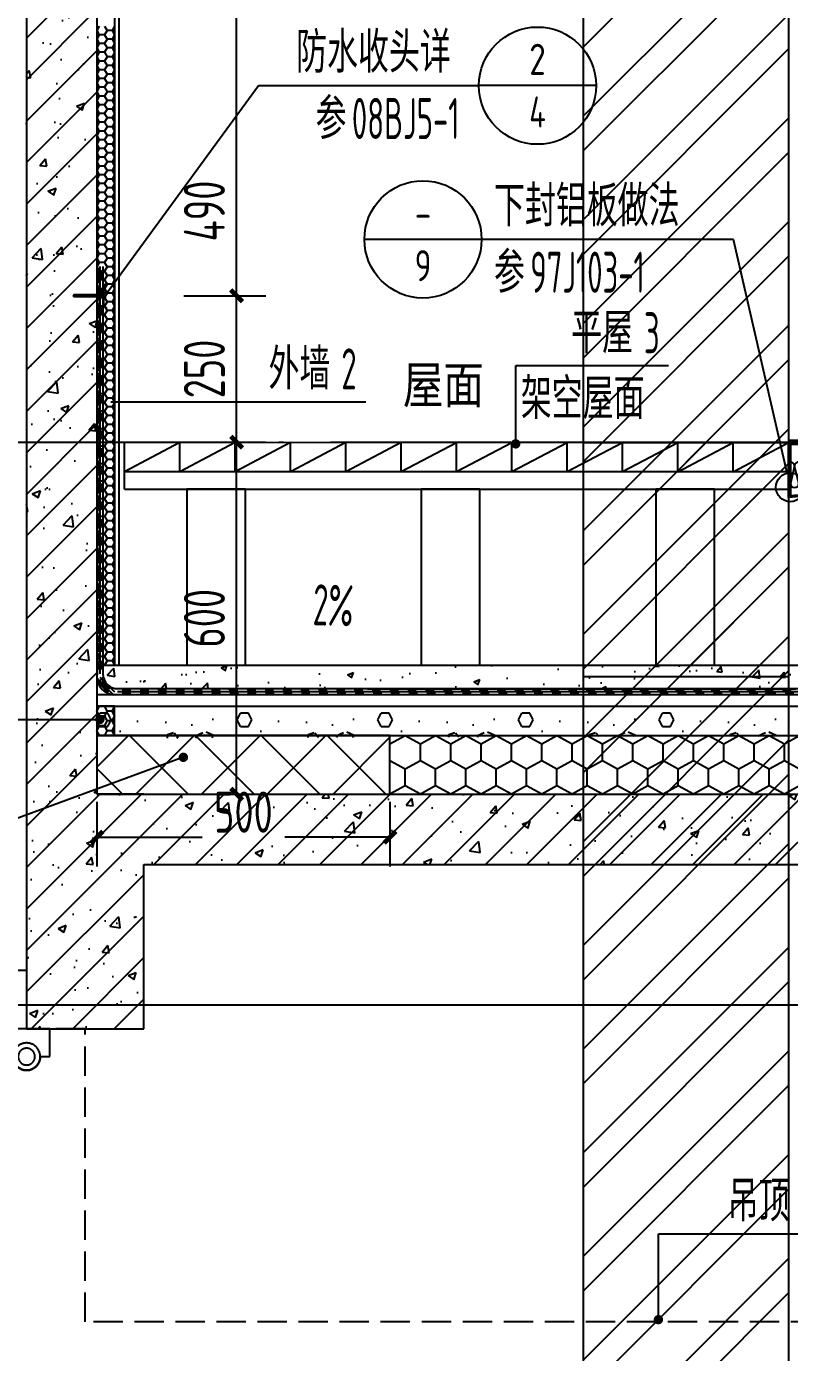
# Model space of a CAD drawing. Extents: x 198753 to 882193, y -399300 to 132460.
# Drawn here: x 374448 to 375749, y -74897 to -72636 of the extents above; entities that cross this region are included whole.
import ezdxf
from ezdxf.enums import TextEntityAlignment as Align

# ---------------------------------------------------------------- set-up
doc = ezdxf.new("R2010")
doc.units = 0
doc.header["$LTSCALE"] = 1000
doc.header["$MEASUREMENT"] = 0
for name, pattern in [('DASH', [0.35, 0.25, -0.1]), ('DOTE', [2.42, 2, -0.2, 0.02, -0.2]), ('HIDDEN', [9.525, 6.35, -3.175])]:
    doc.linetypes.add(name, pattern=pattern)
for name, color, linetype in [('00-图签', 7, 'Continuous'), ('01-标注_尺寸', 124, 'Continuous'), ('01-标注_符号', 200, 'Continuous'), ('02-TEXT_标注', 130, 'Continuous'), ('05-填充_156', 156, 'Continuous'), ('05-填充_天正', 26, 'Continuous'), ('A-0-房间名称', 7, 'Continuous'), ('A-D-玻璃剖线', 130, 'Continuous'), ('A-D-金属剖线', 200, 'Continuous'), ('A-O_屋面', 201, 'Continuous'), ('A-O_防水层', 222, 'Continuous'), ('A-STR-面层', 191, 'Continuous'), ('A-SUR_保温', 222, 'Continuous'), ('A-SUR_看线', 231, 'Continuous'), ('A_AXIS-轴线', 36, 'DOTE'), ('A_STR-砼墙', 51, 'Continuous'), ('A_STR-砼柱', 51, 'Continuous'), ('I-E-家具_活动', 201, 'DASH'), ('构造物', 145, 'Continuous'), ('钢龙骨', 173, 'Continuous')]:
    doc.layers.add(name, color=color, linetype=linetype)
doc.layers.add('04-不打印_辅助线', color=165, linetype='Continuous', plot=False)
doc.styles.add('_TCH_DIM', font='ROS1', dxfattribs={"width": 0.8, "bigfont": 'JD'})
doc.styles.add('_TCH_DIM_T3', font='ROS1', dxfattribs={"width": 0.8, "bigfont": 'JD'})
doc.styles.add('_TCH_SPACE', font='STXIHEI.TTF', dxfattribs={"width": 0.75, "height": 5})
doc.dimstyles.new('_TCH_ARCH&&20', dxfattribs={"dimtxt": 70, "dimasz": 20, "dimexe": 50, "dimexo": 60, "dimgap": 20, "dimtad": 1, "dimdec": 0, "dimzin": 0, "dimdsep": 46, "dimtxsty": '_TCH_DIM_T3', "dimblk": 'ARCHTICK', "dimcen": 0.09, "dimclrt": 4, "dimazin": 2, "dimtfac": 1, "dimtdec": 0, "dimtix": 1, "dimtmove": 2, "dimatfit": 3, "dimfxl": 0, "dimtolj": 1, "dimtzin": 0, "dimarcsym": 0})
pattern_1 = [(45, (0, 0), (-35.355339, 35.355339), []), (50, (0, 0), (143.452037, -12.550427), [15, -165]), (355, (0, 0), (-27.750267, 150.438427), [12, -132]), (100.4514, (11.95, -1.05), (115.701876, 137.88791), [12.74804, -140.22842]), (46.1842, (0, 40), (213.44821, -33.1038), [22.5, -247.5]), (96.6356, (17.79, 37.24), (186.93254, 194.82357), [19.12206, -210.3426]), (351.1842, (0, 40), (186.93239, 194.82372), [18, -198]), (21, (20, 30), (119.38141, -80.523778), [15, -165]), (326, (20, 30), (48.663066, 145.03001), [12, -132]), (71.4514, (29.95, 23.29), (168.044526, 64.5061), [12.74804, -140.22842]), (37.5, (0, 0), (2.431971, 66.578771), [0, -130.4, 0, -134, 0, -132.5]), (7.5, (0, 0), (52.613907, 78.882342), [0, -76.4, 0, -127.4, 0, -50.5]), (327.5, (-44.6, 0), (106.764487, -4.510974), [0, -50, 0, -156, 0, -207]), (317.5, (-64.6, 0), (116.637234, 20.020996), [0, -65, 0, -103.6, 0, -147])]

# ---------------------------------------------------------------- blocks, each defined once
blk = doc.blocks.new('A$C1C2A6847')
for p, q in [((52, 23.1), (55, 28.3)), ((55, 28.3), (55, 14)), ((52, 19.1), (55, 14))]:
    blk.add_line(p, q)
for points in [[(0, 21.1), (2, 23.1), (52, 23.1), (52, 19.1), (2, 19.1), (0, 21.1)], [(56, 42.1), (51, 37.1), (51, 5.1), (56, 0.1)], [(56.7, 41.4), (52, 36.7), (52, 26.6)], [(52, 25.6), (52, 16.6)], [(52, 15.6), (52, 5.6), (56.7, 0.9)]]:
    blk.add_lwpolyline(points)
for centre, start, end in [((52, 26.1), 270, 90), ((56.4, 41.8), 315, 135), ((52, 16.1), 270, 90), ((56.4, 0.5), 225, 45)]:
    blk.add_arc(centre, 0.5, start, end)
blk = doc.blocks.new('A$C643B6CAF')
at = {"layer": '钢龙骨'}
for points in [[(0, 28.4), (0, -31.6), (150, -31.6), (150, 28.4)], [(4, 24.4), (4, -27.6), (146, -27.6), (146, 24.4)]]:
    blk.add_lwpolyline(points, close=True, dxfattribs=at)
at = {"layer": '钢龙骨', "const_width": 10}
blk.add_lwpolyline([(0, -1.6), (-28, -1.6)], dxfattribs=at)
blk = doc.blocks.new('$LinePat$岩棉板')
at = {"color": 0}
for p, q in [((0, -17), (12, -67)), ((12, -67), (24, -17))]:
    blk.add_line(p, q, dxfattribs=at)
for centre, start, end in [((12, -17), 0, 180), ((0, -67), 270, 0), ((24, -67), 180, 270)]:
    blk.add_arc(centre, 12, start, end, dxfattribs=at)
at = {"layer": 'Defpoints'}
blk.add_point((0, 0.1), dxfattribs=at)
at = {"layer": 'Defpoints', "color": 0}
blk.add_point((24, -84), dxfattribs=at)
blk = doc.blocks.new('jrsjyur')
at = {"layer": '01-标注_符号'}
for p, q in [((-523.7, 346.2), (-723.7, 346.2)), ((-94.1, 346.2), (-523.7, 346.2)), ((-2.5, -52.5), (-94.1, 346.2))]:
    blk.add_line(p, q, dxfattribs=at)
for centre, radius in [((-623.7, 346.2), 100), ((3, -76.5), 24.7)]:
    blk.add_circle(centre, radius, dxfattribs=at)
at = {"layer": 'A-D-玻璃剖线'}
blk.add_lwpolyline([(0, 1800), (0, 0), (28, 0), (28, 1800)], dxfattribs=at)
at = {"layer": 'A-D-金属剖线'}
blk.add_lwpolyline([(178, -35), (178, -78.7), (0, -93.7), (0, 0), (28, 0), (28, -3), (3, -3), (3, -90.3), (175, -76.1), (175, -35), (178, -35)], dxfattribs=at)
at = {"layer": '钢龙骨'}
blk.add_lwpolyline([(178, 1800), (178, 0)], dxfattribs=at)
at = {"layer": 'A-SUR_保温', "xscale": 0.5966378461661732, "yscale": 0.5941895062325717, "zscale": 0.5941895062325717, "rotation": 179.999999999983}
for p in [(17.3, -80), (31.6, -80), (46, -80), (60.3, -80), (74.6, -80), (88.9, -80), (103.2, -80), (117.6, -80), (131.9, -80), (146.2, -80), (160.5, -80), (174.8, -80)]:
    blk.add_blockref('$LinePat$岩棉板', p, dxfattribs=at)
at = {"layer": '钢龙骨'}
blk.add_blockref('A$C643B6CAF', (28, 1.6), dxfattribs=at)
at = {"layer": '02-TEXT_标注', "style": '_TCH_DIM'}
for s, height, width, p in [('下封铝板做法', 69.46, 0.8, (-502.7, 368.3)), ('参', 69.5, 0.8, (-502.7, 255.2)), ('97J103-1', 70, 0.64, (-440.6, 255.2))]:
    blk.add_text(s, height=height, dxfattribs=dict(at, width=width)).set_placement(p)
for s, p, p2 in [('-', (-637.8, 364.6), (-609.5, 364.6)), ('9', (-637.8, 274.8), (-609.5, 274.8))]:
    blk.add_text(s, height=53, dxfattribs=at).set_placement(p, p2, align=Align.FIT)
blk = doc.blocks.new('*U174')
at = {"layer": '05-填充_156'}
h = blk.add_hatch(dxfattribs=at)
h.set_pattern_fill('金属', color=256, scale=50)
h.set_pattern_definition([(45, (-150, -1800), (-88.388, 88.388), []), (45, (-91.07, -1800), (-88.388, 88.388), [])])
h.paths.add_polyline_path([(-350, 0), (0, 0), (0, -2300), (-350, -2300)])
at = {"layer": 'A-SUR_看线', "color": 8}
blk.add_lwpolyline([(-350, 0), (0, 0), (0, -2300), (-350, -2300)], close=True, dxfattribs=at)
blk = doc.blocks.new('$LinePat$聚苯板')
at = {"color": 0}
for p, q in [((14.8, -8.6), (0, 0)), ((29.7, 0), (14.8, -8.6)), ((14.8, -8.6), (14.8, -25.7)), ((14.8, -25.7), (0, -34.3)), ((29.7, -34.3), (14.8, -25.7)), ((0, -34.3), (0, -51.4)), ((0, -51.4), (14.8, -60)), ((14.8, -60), (29.7, -51.4))]:
    blk.add_line(p, q, dxfattribs=at)
blk = doc.blocks.new('*U230')
at = {"layer": 'A-SUR_保温', "color": 26}
blk.add_lwpolyline([(0, 0), (30, 0), (30, 50), (0, 50), (0, 0)], dxfattribs=at)
at = {"layer": 'A-SUR_保温', "color": 26, "xscale": -0.5613129069031817, "yscale": 0.5, "zscale": 0.5, "rotation": 270.000000908562}
for p in [(30, 33.3), (30, 16.7), (30, 0)]:
    blk.add_blockref('$LinePat$聚苯板', p, dxfattribs=at)
blk = doc.blocks.new('窗帘')
at = {"linetype": 'HIDDEN', "ltscale": 3}
blk.add_line((23.3, -47.5), (23.3, -491.9), dxfattribs=at)
blk.add_lwpolyline([(-23.3, -47.5), (-39.5, -47.5), (-39.5, 0), (39.5, 0), (39.5, -47.5), (23.3, -47.5)])
for radius in [23.3, 14.3]:
    blk.add_circle((0, -47.5), radius)
blk.add_arc((0, -47.5), 23.3, 180, 0)
blk = doc.blocks.new('_ArchTick')
at = {"color": 0, "linetype": 'ByBlock', "const_width": 0.4}
blk.add_lwpolyline([(-0.5, -0.5), (0.5, 0.5)], dxfattribs=at)
blk = doc.blocks.new('*D2115')
at = {"layer": '01-标注_尺寸', "color": 0, "lineweight": -2, "transparency": 16777216}
for p, q in [((0, -13.3), (0, -123.3)), ((500, -13.3), (500, -123.3)), ((0, -73.3), (179.6, -73.3)), ((500, -73.3), (320.4, -73.3))]:
    blk.add_line(p, q, dxfattribs=at)
at = {"layer": 'Defpoints', "color": 0, "transparency": 16777216}
for p in [(0, 46.7), (500, 46.7), (500, -73.3)]:
    blk.add_point(p, dxfattribs=at)
at = {"layer": '01-标注_尺寸', "color": 0, "lineweight": -2, "transparency": 16777216, "xscale": 20, "yscale": 20, "zscale": 20, "rotation": 180}
blk.add_blockref('_ArchTick', (0, -73.3), dxfattribs=at)
at = {"layer": '01-标注_尺寸', "color": 0, "lineweight": -2, "transparency": 16777216, "xscale": 20, "yscale": 20, "zscale": 20}
blk.add_blockref('_ArchTick', (500, -73.3), dxfattribs=at)
at = {"layer": '01-标注_尺寸', "color": 4, "transparency": 16777216, "insert": (250, -30.6), "char_height": 70, "attachment_point": 5, "style": '_TCH_DIM_T3'}
blk.add_mtext('\\A1;500', dxfattribs=at)
blk = doc.blocks.new('$LinePat$防水层2')
at = {"color": 0}
blk.add_line((0, 0), (600, 0), dxfattribs=at)
blk.add_solid([(150, 0), (450, 0), (150, -100), (450, -100)], dxfattribs=at)
blk = doc.blocks.new('$LinePat$空心砌块')
at = {"color": 0}
for p in [(0, -300), (536, -300)]:
    blk.add_line(p, (536, 0), dxfattribs=at)
blk = doc.blocks.new('*D1665')
at = {"layer": '01-标注_尺寸', "color": 0, "lineweight": -2, "transparency": 16777216}
for p, q in [((374716.1, -73344.8), (374856.2, -73344.8)), ((374806.2, -73944.9), (374806.2, -73344.8)), ((374716.1, -73944.9), (374856.2, -73944.9))]:
    blk.add_line(p, q, dxfattribs=at)
at = {"layer": 'Defpoints', "color": 0, "transparency": 16777216}
for p in [(374656.1, -73344.8), (374806.2, -73344.8), (374656.1, -73944.9)]:
    blk.add_point(p, dxfattribs=at)
at = {"layer": '01-标注_尺寸', "color": 0, "lineweight": -2, "transparency": 16777216, "xscale": 20, "yscale": 20, "zscale": 20}
for p, rotation in [((374806.2, -73344.8), 90), ((374806.2, -73944.9), 270)]:
    blk.add_blockref('_ArchTick', p, dxfattribs=dict(at, rotation=rotation))
at = {"layer": '01-标注_尺寸', "color": 4, "transparency": 16777216, "insert": (374751.2, -73644.8), "char_height": 70, "attachment_point": 5, "rotation": 90, "style": '_TCH_DIM_T3'}
blk.add_mtext('\\A1;600', dxfattribs=at)
blk = doc.blocks.new('*D1666')
at = {"layer": '01-标注_尺寸', "color": 0, "lineweight": -2, "transparency": 16777216}
for p, q in [((374716.1, -73094.9), (374856.2, -73094.9)), ((374806.2, -73344.8), (374806.2, -73094.9)), ((374716.1, -73344.8), (374856.2, -73344.8))]:
    blk.add_line(p, q, dxfattribs=at)
at = {"layer": 'Defpoints', "color": 0, "transparency": 16777216}
for p in [(374656.1, -73094.9), (374806.2, -73094.9), (374656.1, -73344.8)]:
    blk.add_point(p, dxfattribs=at)
at = {"layer": '01-标注_尺寸', "color": 0, "lineweight": -2, "transparency": 16777216, "xscale": 20, "yscale": 20, "zscale": 20}
for p, rotation in [((374806.2, -73094.9), 90), ((374806.2, -73344.8), 270)]:
    blk.add_blockref('_ArchTick', p, dxfattribs=dict(at, rotation=rotation))
at = {"layer": '01-标注_尺寸', "color": 4, "transparency": 16777216, "insert": (374751.2, -73219.8), "char_height": 70, "attachment_point": 5, "rotation": 90, "style": '_TCH_DIM_T3'}
blk.add_mtext('\\A1;250', dxfattribs=at)
blk = doc.blocks.new('*D1667')
at = {"layer": '01-标注_尺寸', "color": 0, "lineweight": -2, "transparency": 16777216}
for p, q in [((374716.1, -72605.1), (374856.2, -72605.1)), ((374806.2, -73094.9), (374806.2, -72605.1)), ((374716.1, -73094.9), (374856.2, -73094.9))]:
    blk.add_line(p, q, dxfattribs=at)
at = {"layer": 'Defpoints', "color": 0, "transparency": 16777216}
for p in [(374656.1, -72605.1), (374806.2, -72605.1), (374656.1, -73094.9)]:
    blk.add_point(p, dxfattribs=at)
at = {"layer": '01-标注_尺寸', "color": 0, "lineweight": -2, "transparency": 16777216, "xscale": 20, "yscale": 20, "zscale": 20}
for p, rotation in [((374806.2, -72605.1), 90), ((374806.2, -73094.9), 270)]:
    blk.add_blockref('_ArchTick', p, dxfattribs=dict(at, rotation=rotation))
at = {"layer": '01-标注_尺寸', "color": 4, "transparency": 16777216, "insert": (374751.2, -72950.4), "char_height": 70, "attachment_point": 5, "rotation": 90, "style": '_TCH_DIM_T3'}
blk.add_mtext('\\A1;490', dxfattribs=at)
blk = doc.blocks.new('dfsgfdgh')
at = {"transparency": 33554641}
h = blk.add_hatch(dxfattribs=at)
h.set_pattern_fill('ANSI37', color=26, scale=50)
h.set_pattern_definition([(45, (4580, -17100), (-56.1266, 56.1266), []), (135, (4580, -17100), (-56.1266, -56.1266), [])])
h.paths.add_polyline_path([(0, 0), (500, 0), (500, 100), (0, 100)])
at = {"color": 26}
blk.add_lwpolyline([(0, 0), (500, 0), (500, 100), (0, 100)], close=True, dxfattribs=at)
at = {"layer": '01-标注_尺寸'}
dim = blk.add_linear_dim(base=(500, -73.3), p1=(0, 46.7), p2=(500, 46.7), angle=360, dimstyle='_TCH_ARCH&&20', dxfattribs=at)
dim.commit()
dim.dimension.update_dxf_attribs({"geometry": '*D2115', "text_midpoint": (250, -30.6), "dimtype": 161})

msp = doc.modelspace()

# ---------------------------------------------------------------- hatches: boundary and pattern name
at = {"layer": '05-填充_天正'}
h = msp.add_hatch(dxfattribs=at)
h.set_pattern_fill('钢筋混凝土', color=256, scale=20, style=0)
h.set_pattern_definition(pattern_1)
h.paths.add_polyline_path([(374567.8, -72605.1), (374447.8, -72605.1), (374447.8, -73944.9), (374567.8, -73944.9)])
h = msp.add_hatch(dxfattribs=at)
h.set_pattern_fill('钢筋混凝土', color=256, scale=20, style=0)
h.set_pattern_definition(pattern_1)
h.paths.add_polyline_path([(374447.8, -74344.9), (374647.8, -74344.9), (374647.8, -73944.9), (374447.8, -73944.9)])
h = msp.add_hatch(dxfattribs=at)
h.set_pattern_fill('钢筋混凝土', color=256, scale=20, style=0)
h.set_pattern_definition(pattern_1)
h.paths.add_polyline_path([(374647.8, -73944.9), (374647.8, -74064.9), (376247.8, -74064.9), (376247.8, -73944.9)])
at = {"layer": 'A-SUR_保温'}
h = msp.add_hatch(dxfattribs=at)
h.set_pattern_fill('混凝土', color=26, scale=15)
h.set_pattern_definition([(50, (285043.275, 328378.2), (107.589027, -9.41282), [11.25, -123.75]), (355, (285043.28, 328378.2), (-20.8127, 112.82882), [9, -99]), (100.4514, (285052.24, 328377.41), (86.776407, 103.41593), [9.561029, -105.171317]), (46.1842, (285043.28, 328408.2), (160.086157, -24.827852), [16.875, -185.625]), (96.6356, (285056.62, 328406.13), (140.199406, 146.11768), [14.34154, -157.75695]), (351.1842, (285043.28, 328408.2), (140.19929, 146.11779), [13.5, -148.5]), (21, (285058.275, 328400.7), (89.536058, -60.392834), [11.25, -123.75]), (326, (285058.28, 328400.7), (36.4973, 108.772507), [9, -99]), (71.4514, (285065.74, 328395.66), (126.033394, 48.379575), [9.561029, -105.171317]), (37.5, (285043.275, 328378.197), (1.8239783, 49.934078), [0, -97.8, 0, -100.5, 0, -99.375]), (7.5, (285043.275, 328378.2), (39.4604306, 59.161757), [0, -57.3, 0, -95.55, 0, -37.875]), (327.5, (285009.825, 328378.197), (80.0733654, -3.3832308), [0, -37.5, 0, -117, 0, -155.25]), (317.5, (284994.825, 328378.2), (87.477925, 15.015747), [0, -48.75, 0, -77.7, 0, -110.25])])
h.paths.add_polyline_path([(375917.8, -73765), (375917.8, -73725), (374568.1, -73724.9), (374567.8, -73765)])
h = msp.add_hatch(dxfattribs=at)
h.set_pattern_fill('加气混凝土', color=26, scale=20)
h.set_pattern_definition([(0, (405272.82, 324199.66), (120, 240), [0, -240]), (0, (405132.42, 324167.26), (120, 240), [0, -240]), (0, (405210.42, 324164.86), (120, 240), [0, -240]), (0, (405295.62, 324235.66), (120, 240), [0, -240]), (0, (405196.02, 324152.86), (120, 240), [0, -240]), (0, (405319.62, 324386.86), (120, 240), [0, -240]), (0, (405246.42, 324367.66), (120, 240), [0, -240]), (0, (405284.82, 324337.66), (120, 240), [0, -240]), (0, (405089.22, 324332.86), (120, 240), [0, -240]), (0, (405206.82, 324322.06), (120, 240), [0, -240]), (0, (405161.22, 324260.86), (120, 240), [0, -240]), (0, (405163.62, 324170.86), (120, 240), [0, -240]), (0, (405253.62, 324161.26), (120, 240), [0, -240]), (0, (405319.62, 324266.86), (120, 240), [0, -240]), (0, (405095.22, 324229.66), (120, 240), [0, -240]), (0, (405115.62, 324270.46), (120, 240), [0, -240]), (0, (405209.22, 324253.66), (120, 240), [0, -240]), (0, (405175.62, 324218.86), (120, 240), [0, -240]), (0, (405156.42, 324298.06), (120, 240), [0, -240]), (0, (405186.42, 324388.06), (120, 240), [0, -240]), (0, (405104.82, 324179.26), (120, 240), [0, -240]), (0, (405236.82, 324338.86), (120, 240), [0, -240]), (0, (405125.22, 324342.46), (120, 240), [0, -240]), (0, (405106.02, 324373.66), (120, 240), [0, -240]), (130.601294, (405304.879, 324311.719), (-599.99999337, 720.00000315), [10.53662, -4414.8444]), (18.434949, (405287.736, 324316.29), (599.9999978, 239.9999982), [10.8421, -1507.05116]), (90, (405287.74, 324306), (120, 240), [10.28571, -469.71426]), (161.565051, (405298.02, 324302.576), (-600.000003, 239.999982), [10.8421, -1507.05116]), (53.130102, (405298.02, 324302.576), (120, 240), [11.42857, -1188.5714]), (135, (405307.165, 324180.29), (-120.000015, 239.999984), [9.69746, -669.12504]), (45, (405293.45, 324180.29), (120, 239.999999), [9.69746, -669.12504]), (135, (405300.31, 324173.43), (-120.000015, 239.999984), [9.69746, -669.12504]), (45, (405300.31, 324173.43), (120, 239.999999), [9.69746, -669.12504]), (116.56505, (405191.74, 324341.43), (-2e-05, 479.99999), [12.77753, -255.5506]), (180, (405186.02, 324352.86), (-120, 240), [13.71429, -226.2857]), (63.43495, (405166.6, 324341.43), (1e-06, 480), [12.77753, -255.5506]), (116.56505, (405172.3, 324330), (-2e-05, 479.99999), [12.77753, -255.5506]), (0, (405172.3, 324330), (120, 240), [13.71429, -226.2857]), (63.43495, (405186.02, 324330), (1e-06, 480), [12.77753, -255.5506]), (107.102728, (405282.022, 324260.29), (-359.99998624, 1200.00000194), [15.54454, -6513.161]), (143.972626, (405277.45, 324275.147), (-2279.9999711, 1679.9999981), [15.54454, -3248.808]), (180, (405264.88, 324284.3), (-120, 240), [14.85714, -225.14284]), (36.0273733, (405237.45, 324275.147), (2279.99998315, 1679.9999819), [15.54454, -3248.808]), (71.565051, (405232.88, 324261.433), (360.000002, 1199.999998), [14.45613, -1503.43712]), (107.102728, (405237.4504, 324246.576), (-359.99998624, 1200.00000194), [15.54454, -6513.161]), (143.972626, (405250.022, 324237.433), (-2279.9999711, 1679.9999981), [15.54454, -3248.808]), (0, (405250.02, 324237.43), (120, 240), [14.85714, -225.14284]), (36.0273733, (405264.879, 324237.433), (2279.99998315, 1679.9999819), [15.54454, -3248.808]), (71.565051, (405277.45, 324246.576), (360.000002, 1199.999998), [14.45613, -1503.43712]), (150.255118, (405284.308, 324372.29), (-360.0000009, 239.999997), [9.21401, -1925.72784]), (90, (405276.31, 324367.72), (120, 240), [9.14286, -470.8571]), (29.744881, (405276.308, 324367.72), (360.0000002, 239.9999989), [9.21401, -1925.72784]), (116.56505, (405228.3, 324202), (-2e-05, 479.99999), [12.77753, -255.5506]), (168.690067, (405222.593, 324213.433), (-1080.0000008, 239.999994), [11.6549, -2435.8742]), (41.185925, (405202.022, 324207.719), (2999.99998182, 2639.9999769), [12.14874, -5090.3208]), (90, (405202.02, 324196.29), (120, 240), [11.42857, -468.5714]), (138.814074, (405211.165, 324188.29), (-2999.99994668, 2640.0000168), [12.14874, -5090.3208]), (16.6992442, (405211.165, 324188.29), (3959.9999702, 1199.99998743), [11.93178, -4999.415]), (60.945396, (405222.593, 324191.719), (119.99999968, 239.99999788), [11.76643, -4930.1358]), (109.983106, (405127.736, 324302.576), (-600.00000226, 1679.99999555), [13.3768, -5604.879]), (155.556045, (405123.165, 324315.147), (-1560.00000595, 719.99998504), [13.8092, -5786.0526]), (24.4439547, (405098.022, 324315.147), (1560.00000078, 719.99999654), [13.8092, -5786.0526]), (70.0168934, (405093.45, 324302.576), (600.0000018, 1679.99999583), [13.3768, -5604.879]), (109.983106, (405098.022, 324290.004), (-600.00000226, 1679.99999555), [13.3768, -5604.879]), (160.016893, (405110.593, 324285.433), (-600.0000004, 239.9999891), [13.3768, -2795.751]), (19.9831065, (405110.593, 324285.433), (599.9999967, 239.9999996), [13.3768, -2795.751]), (70.0168934, (405123.165, 324290.004), (600.0000018, 1679.99999583), [13.3768, -5604.879]), (122.005383, (405216.88, 324280.862), (-120.0000161, 239.9999877), [10.78169, -2253.3736]), (18.434949, (405200.88, 324286.576), (599.9999978, 239.9999982), [10.8421, -1507.05116]), (90, (405200.88, 324276.29), (120, 240), [10.28571, -469.71426]), (161.565051, (405211.165, 324272.86), (-600.000003, 239.999982), [10.8421, -1507.05116]), (54.462322, (405211.165, 324272.862), (839.9999988, 1199.9999982), [9.83123, -4119.2846]), (116.56505, (405147.16, 324222.58), (-2e-05, 479.99999), [12.77753, -255.5506]), (180, (405141.45, 324234), (-120, 240), [12.57143, -227.42856]), (59.0362434, (405122.022, 324222.576), (120.0000004, 239.9999988), [13.32789, -2785.5288]), (120.963756, (405128.88, 324211.147), (-120.0000164, 239.999989), [13.32789, -2785.5288]), (0, (405128.88, 324211.15), (120, 240), [12.57143, -227.42856]), (63.43495, (405141.45, 324211.15), (1e-06, 480), [12.77753, -255.5506])])
h.paths.add_polyline_path([(375947.8, -73844.9), (375947.8, -73795), (374567.8, -73794.8), (374567.8, -73849.7)])

# ---------------------------------------------------------------- linework, layer by layer
at = {"layer": '01-标注_符号'}
for p, q in [((374580.8, -73095.9), (374843.4, -72736.7)), ((374843.4, -72736.7), (375219.5, -72736.7)), ((375419.5, -72736.7), (375219.5, -72736.7)), ((375282.3, -73347.5), (375282.3, -73214.1)), ((375282.3, -73214.1), (375542.9, -73214.1)), ((374591.8, -73275.7), (374817.8, -73275.7)), ((374817.8, -73275.7), (375026.7, -73275.7)), ((374715.3, -73882), (374255.3, -74050.6)), ((375525.7, -74840.9), (375525.7, -74694.4)), ((375525.7, -74694.4), (375766.1, -74694.4))]:
    msp.add_line(p, q, dxfattribs=at)
at = {"layer": '01-标注_符号', "const_width": 8}
for points in [[(375282.3, -73351.5, 1), (375282.3, -73343.5, 1)], [(374569, -73817.4, 1), (374577, -73817.4, 1)], [(374719.1, -73880.6, 1), (374711.6, -73883.4, 1)], [(375525.7, -74844.9, 1), (375525.7, -74836.9, 1)]]:
    msp.add_lwpolyline(points, format="xyb", close=True, dxfattribs=at)
at = {"layer": '01-标注_符号'}
msp.add_lwpolyline([(374853.9, -73675, 0, 0, 0), (375012.5, -73680.1, 16, 0, 0), (375072.5, -73682.1, 0, 0, 0)], format="xyseb", dxfattribs=at)
msp.add_lwpolyline([(373295.2, -73817.4), (374573, -73817.4)], dxfattribs=at)
for centre, radius in [((375319.5, -72736.7), 100), ((374579.3, -73098.1), 2.65)]:
    msp.add_circle(centre, radius, dxfattribs=at)
at = {"layer": '04-不打印_辅助线', "color": 251}
msp.add_line((408384.2, -74304.9), (338573.5, -74304.9), dxfattribs=at)
at = {"layer": 'A-O_屋面'}
for p, q in [((374615.1, -73344.7), (375747.8, -73345)), ((374615.1, -73424.7), (374615.1, -73344.7)), ((374615.1, -73394.7), (375747.8, -73394.9)), ((375747.8, -73394.9), (375747.8, -73424.9)), ((374615.1, -73424.7), (375747.8, -73424.9)), ((374568.1, -73724.9), (375937.8, -73725.1)), ((374567.8, -73774.9), (375947.8, -73774.9)), ((374568.1, -73774.9), (375947.8, -73775.1)), ((374567.8, -73794.9), (375947.8, -73794.9))]:
    msp.add_line(p, q, dxfattribs=at)
for points in [[(374721.2, -73424.8), (374721.2, -73725), (374821.2, -73725), (374821.2, -73424.8), (374721.2, -73424.8)], [(375121.2, -73424.8), (375121.2, -73725), (375221.2, -73725), (375221.2, -73424.8), (375121.2, -73424.8)], [(375521.2, -73424.8), (375521.2, -73725), (375621.2, -73725), (375621.2, -73424.8), (375521.2, -73424.8)]]:
    msp.add_lwpolyline(points, close=True, dxfattribs=at)
msp.add_lwpolyline([(374567.8, -73844.9), (375947.8, -73844.9), (375947.8, -73444.9)], dxfattribs=at)
at = {"layer": 'A-O_防水层'}
for points in [[(374568.1, -72700.3), (374568.1, -73739.9, 0.49936), (374603.1, -73774.9), (375947.8, -73775.1)], [(374578.1, -73044.9), (374578.1, -73739.9, 0.414214), (374603.1, -73764.9), (375947.8, -73764.9)]]:
    msp.add_lwpolyline(points, format="xyb", dxfattribs=at)
at = {"layer": 'A-STR-面层', "linetype": 'DASH', "ltscale": 0.2}
msp.add_lwpolyline([(378531.9, -74844.9), (374547.8, -74844.9), (374547.8, -74344.9), (374325.8, -74344.9)], dxfattribs=at)
at = {"layer": 'A-SUR_保温'}
msp.add_line((374447.8, -72544.9), (374447.8, -74245.1), dxfattribs=at)
at = {"layer": 'A-SUR_保温', "color": 26}
msp.add_line((374598.1, -72605.1), (374598.1, -73724.9), dxfattribs=at)
at = {"layer": 'A-SUR_保温'}
for points in [[(374447.8, -72544.9), (374347.8, -72544.9), (374347.8, -74141.7), (374195.8, -74141.7), (374195.8, -74240.1), (374325.8, -74240.1), (374325.8, -74245.1), (374447.8, -74245.1)], [(374605.1, -72605.1), (374605.1, -73724.9)]]:
    msp.add_lwpolyline(points, dxfattribs=at)
at = {"layer": 'A_AXIS-轴线', "ltscale": 0.4}
msp.add_line((373030.2, -73344.9), (378531.9, -73344.9), dxfattribs=at)
at = {"layer": 'A_STR-砼墙'}
for p, q in [((374447.8, -72605.1), (374447.8, -73944.9)), ((374567.8, -72605.1), (374567.8, -73944.9)), ((374647.8, -73944.9), (376247.8, -73944.9)), ((374647.8, -74064.9), (376247.8, -74064.9))]:
    msp.add_line(p, q, dxfattribs=at)
at = {"layer": 'A_STR-砼柱'}
for p, q in [((374447.8, -73944.9), (374447.8, -74344.9)), ((374647.8, -73944.9), (374567.8, -73944.9)), ((374647.8, -74344.9), (374647.8, -74064.9)), ((374447.8, -74344.9), (374647.8, -74344.9))]:
    msp.add_line(p, q, dxfattribs=at)

# ---------------------------------------------------------------- block references
msp.add_blockref('jrsjyur', (375747.8, -73345))
at = {"layer": '00-图签'}
for p in [(375747.8, -71444.9), (375747.8, -73345)]:
    msp.add_blockref('*U174', p, dxfattribs=at)
at = {"layer": 'A-O_防水层', "yscale": 0.05, "zscale": 0.05}
for p, xscale, rotation in [((374573.1, -73044.9), 0.05036231884056284, 270.0000000020586), ((374578.1, -73044.9), 0.05036231884056284, 270.0000000020586), ((374573.1, -73075.1), 0.05036231884056284, 270.0000000020586), ((374578.1, -73075.1), 0.05036231884056284, 270.0000000020586), ((374573.1, -73105.3), 0.05036231884056284, 270.0000000020586), ((374578.1, -73105.3), 0.05036231884056284, 270.0000000020586), ((374573.1, -73135.6), 0.05036231884056284, 270.0000000020586), ((374578.1, -73135.6), 0.05036231884056284, 270.0000000020586), ((374573.1, -73165.8), 0.05036231884056284, 270.0000000020586), ((374578.1, -73165.8), 0.05036231884056284, 270.0000000020586), ((374573.1, -73196), 0.05036231884056284, 270.0000000020586), ((374578.1, -73196), 0.05036231884056284, 270.0000000020586), ((374573.1, -73226.2), 0.05036231884056284, 270.0000000020586), ((374578.1, -73226.2), 0.05036231884056284, 270.0000000020586), ((374573.1, -73256.4), 0.05036231884056284, 270.0000000020586), ((374578.1, -73256.4), 0.05036231884056284, 270.0000000020586), ((374573.1, -73286.6), 0.05036231884056284, 270.0000000020586), ((374578.1, -73286.6), 0.05036231884056284, 270.0000000020586), ((374573.1, -73316.9), 0.05036231884056284, 270.0000000020586), ((374578.1, -73316.9), 0.05036231884056284, 270.0000000020586), ((374573.1, -73347.1), 0.05036231884056284, 270.0000000020586), ((374578.1, -73347.1), 0.05036231884056284, 270.0000000020586), ((374573.1, -73377.3), 0.05036231884056284, 270.0000000020586), ((374578.1, -73377.3), 0.05036231884056284, 270.0000000020586), ((374573.1, -73407.5), 0.05036231884056284, 270.0000000020586), ((374578.1, -73407.5), 0.05036231884056284, 270.0000000020586), ((374573.1, -73437.7), 0.05036231884056284, 270.0000000020586), ((374578.1, -73437.7), 0.05036231884056284, 270.0000000020586), ((374573.1, -73467.9), 0.05036231884056284, 270.0000000020586), ((374578.1, -73467.9), 0.05036231884056284, 270.0000000020586), ((374573.1, -73498.2), 0.05036231884056284, 270.0000000020586), ((374578.1, -73498.2), 0.05036231884056284, 270.0000000020586), ((374573.1, -73528.4), 0.05036231884056284, 270.0000000020586), ((374578.1, -73528.4), 0.05036231884056284, 270.0000000020586), ((374573.1, -73558.6), 0.05036231884056284, 270.0000000020586), ((374578.1, -73558.6), 0.05036231884056284, 270.0000000020586), ((374573.1, -73588.8), 0.05036231884056284, 270.0000000020586), ((374578.1, -73588.8), 0.05036231884056284, 270.0000000020586), ((374573.1, -73619), 0.05036231884056284, 270.0000000020586), ((374578.1, -73619), 0.05036231884056284, 270.0000000020586), ((374573.1, -73649.2), 0.05036231884056284, 270.0000000020586), ((374578.1, -73649.2), 0.05036231884056284, 270.0000000020586), ((374573.1, -73679.5), 0.05036231884056284, 270.0000000020586), ((374578.1, -73679.5), 0.05036231884056284, 270.0000000020586), ((374573.1, -73709.7), 0.05036231884056284, 270.0000000020586), ((374578.1, -73709.7), 0.05036231884056284, 270.0000000020586), ((374566.9, -73746.1), 0.07071067811865477, 315), ((374572.9, -73745.1), 0.05892556509887897, 315), ((374603.1, -73764.9), 0.05074150773546215, 359.9927441738098), ((374603.1, -73769.9), 0.05093599184984075, 359.9932060399794), ((374633.6, -73764.9), 0.05074150773546215, 359.9927441738098), ((374633.7, -73769.9), 0.05093599184984075, 359.9932060399794), ((374664, -73764.9), 0.05074150773546215, 359.9927441738098), ((374664.2, -73769.9), 0.05093599184984075, 359.9932060399794), ((374694.5, -73764.9), 0.05074150773546215, 359.9927441738098), ((374694.8, -73769.9), 0.05093599184984075, 359.9932060399794), ((374724.9, -73764.9), 0.05074150773546215, 359.9927441738098), ((374725.4, -73769.9), 0.05093599184984075, 359.9932060399794), ((374755.3, -73764.9), 0.05074150773546215, 359.9927441738098), ((374755.9, -73769.9), 0.05093599184984075, 359.9932060399794), ((374785.8, -73764.9), 0.05074150773546215, 359.9927441738098), ((374786.5, -73769.9), 0.05093599184984075, 359.9932060399794), ((374816.2, -73764.9), 0.05074150773546215, 359.9927441738098), ((374817, -73769.9), 0.05093599184984075, 359.9932060399794), ((374846.7, -73764.9), 0.05074150773546215, 359.9927441738098), ((374847.6, -73769.9), 0.05093599184984075, 359.9932060399794), ((374877.1, -73764.9), 0.05074150773546215, 359.9927441738098), ((374878.2, -73769.9), 0.05093599184984075, 359.9932060399794), ((374907.6, -73764.9), 0.05074150773546215, 359.9927441738098), ((374908.7, -73769.9), 0.05093599184984075, 359.9932060399794), ((374938, -73764.9), 0.05074150773546215, 359.9927441738098), ((374939.3, -73769.9), 0.05093599184984075, 359.9932060399794), ((374968.5, -73764.9), 0.05074150773546215, 359.9927441738098), ((374969.9, -73769.9), 0.05093599184984075, 359.9932060399794), ((374998.9, -73764.9), 0.05074150773546215, 359.9927441738098), ((375000.4, -73769.9), 0.05093599184984075, 359.9932060399794), ((375029.3, -73765), 0.05074150773546215, 359.9927441738098), ((375031, -73769.9), 0.05093599184984075, 359.9932060399794), ((375059.8, -73765), 0.05074150773546215, 359.9927441738098), ((375061.5, -73770), 0.05093599184984075, 359.9932060399794), ((375090.2, -73765), 0.05074150773546215, 359.9927441738098), ((375092.1, -73770), 0.05093599184984075, 359.9932060399794), ((375120.7, -73765), 0.05074150773546215, 359.9927441738098), ((375122.7, -73770), 0.05093599184984075, 359.9932060399794), ((375151.1, -73765), 0.05074150773546215, 359.9927441738098), ((375153.2, -73770), 0.05093599184984075, 359.9932060399794), ((375181.6, -73765), 0.05074150773546215, 359.9927441738098), ((375183.8, -73770), 0.05093599184984075, 359.9932060399794), ((375212, -73765), 0.05074150773546215, 359.9927441738098), ((375214.3, -73770), 0.05093599184984075, 359.9932060399794), ((375242.5, -73765), 0.05074150773546215, 359.9927441738098), ((375244.9, -73770), 0.05093599184984075, 359.9932060399794), ((375272.9, -73765), 0.05074150773546215, 359.9927441738098), ((375275.5, -73770), 0.05093599184984075, 359.9932060399794), ((375303.3, -73765), 0.05074150773546215, 359.9927441738098), ((375306, -73770), 0.05093599184984075, 359.9932060399794), ((375333.8, -73765), 0.05074150773546215, 359.9927441738098), ((375336.6, -73770), 0.05093599184984075, 359.9932060399794), ((375364.2, -73765), 0.05074150773546215, 359.9927441738098), ((375367.2, -73770), 0.05093599184984075, 359.9932060399794), ((375394.7, -73765), 0.05074150773546215, 359.9927441738098), ((375397.7, -73770), 0.05093599184984075, 359.9932060399794), ((375425.1, -73765), 0.05074150773546215, 359.9927441738098), ((375428.3, -73770), 0.05093599184984075, 359.9932060399794), ((375455.6, -73765), 0.05074150773546215, 359.9927441738098), ((375458.8, -73770), 0.05093599184984075, 359.9932060399794), ((375486, -73765), 0.05074150773546215, 359.9927441738098), ((375489.4, -73770), 0.05093599184984075, 359.9932060399794), ((375516.5, -73765), 0.05074150773546215, 359.9927441738098), ((375520, -73770), 0.05093599184984075, 359.9932060399794), ((375546.9, -73765), 0.05074150773546215, 359.9927441738098), ((375550.5, -73770), 0.05093599184984075, 359.9932060399794), ((375577.4, -73765), 0.05074150773546215, 359.9927441738098), ((375581.1, -73770), 0.05093599184984075, 359.9932060399794), ((375607.8, -73765), 0.05074150773546215, 359.9927441738098), ((375611.6, -73770), 0.05093599184984075, 359.9932060399794), ((375638.2, -73765), 0.05074150773546215, 359.9927441738098), ((375642.2, -73770), 0.05093599184984075, 359.9932060399794), ((375668.7, -73765), 0.05074150773546215, 359.9927441738098), ((375672.8, -73770), 0.05093599184984075, 359.9932060399794), ((375699.1, -73765), 0.05074150773546215, 359.9927441738098), ((375703.3, -73770), 0.05093599184984075, 359.9932060399794), ((375729.6, -73765), 0.05074150773546215, 359.9927441738098), ((375733.9, -73770), 0.05093599184984075, 359.9932060399794)]:
    msp.add_blockref('$LinePat$防水层2', p, dxfattribs=dict(at, xscale=xscale, rotation=rotation))
at = {"layer": 'A-SUR_保温', "color": 26}
for name, p, xscale, yscale, zscale, rotation in [('$LinePat$聚苯板', (374598.1, -72649.9), -0.5028494030851841, 0.5, 0.5, 269.9999999979391), ('$LinePat$聚苯板', (374598.1, -72664.8), -0.5028494030851841, 0.5, 0.5, 269.9999999979391), ('$LinePat$聚苯板', (374598.1, -72679.8), -0.5028494030851841, 0.5, 0.5, 269.9999999979391), ('$LinePat$聚苯板', (374598.1, -72694.7), -0.5028494030851841, 0.5, 0.5, 269.9999999979391), ('$LinePat$聚苯板', (374598.1, -72709.6), -0.5028494030851841, 0.5, 0.5, 269.9999999979391), ('$LinePat$聚苯板', (374598.1, -72724.5), -0.5028494030851841, 0.5, 0.5, 269.9999999979391), ('$LinePat$聚苯板', (374598.1, -72739.5), -0.5028494030851841, 0.5, 0.5, 269.9999999979391), ('$LinePat$聚苯板', (374598.1, -72754.4), -0.5028494030851841, 0.5, 0.5, 269.9999999979391), ('$LinePat$聚苯板', (374598.1, -72769.3), -0.5028494030851841, 0.5, 0.5, 269.9999999979391), ('$LinePat$聚苯板', (374598.1, -72784.3), -0.5028494030851841, 0.5, 0.5, 269.9999999979391), ('$LinePat$聚苯板', (374598.1, -72799.2), -0.5028494030851841, 0.5, 0.5, 269.9999999979391), ('$LinePat$聚苯板', (374598.1, -72814.1), -0.5028494030851841, 0.5, 0.5, 269.9999999979391), ('$LinePat$聚苯板', (374598.1, -72829.1), -0.5028494030851841, 0.5, 0.5, 269.9999999979391), ('$LinePat$聚苯板', (374598.1, -72844), -0.5028494030851841, 0.5, 0.5, 269.9999999979391), ('$LinePat$聚苯板', (374598.1, -72858.9), -0.5028494030851841, 0.5, 0.5, 269.9999999979391), ('$LinePat$聚苯板', (374598.1, -72873.8), -0.5028494030851841, 0.5, 0.5, 269.9999999979391), ('$LinePat$聚苯板', (374598.1, -72888.8), -0.5028494030851841, 0.5, 0.5, 269.9999999979391), ('$LinePat$聚苯板', (374598.1, -72903.7), -0.5028494030851841, 0.5, 0.5, 269.9999999979391), ('$LinePat$聚苯板', (374598.1, -72918.6), -0.5028494030851841, 0.5, 0.5, 269.9999999979391), ('$LinePat$聚苯板', (374598.1, -72933.6), -0.5028494030851841, 0.5, 0.5, 269.9999999979391), ('$LinePat$聚苯板', (374598.1, -72948.5), -0.5028494030851841, 0.5, 0.5, 269.9999999979391), ('$LinePat$聚苯板', (374598.1, -72963.4), -0.5028494030851841, 0.5, 0.5, 269.9999999979391), ('$LinePat$聚苯板', (374598.1, -72978.4), -0.5028494030851841, 0.5, 0.5, 269.9999999979391), ('$LinePat$聚苯板', (374598.1, -72993.3), -0.5028494030851841, 0.5, 0.5, 269.9999999979391), ('$LinePat$聚苯板', (374598.1, -73008.2), -0.5028494030851841, 0.5, 0.5, 269.9999999979391), ('$LinePat$聚苯板', (374598.1, -73023.2), -0.5028494030851841, 0.5, 0.5, 269.9999999979391), ('$LinePat$聚苯板', (374598.1, -73038.1), -0.5028494030851841, 0.5, 0.5, 269.9999999979391), ('$LinePat$聚苯板', (374598.1, -73053), -0.5028494030851841, 0.5, 0.5, 269.9999999979391), ('$LinePat$聚苯板', (374598.1, -73067.9), -0.5028494030851841, 0.5, 0.5, 269.9999999979391), ('$LinePat$聚苯板', (374598.1, -73082.9), -0.5028494030851841, 0.5, 0.5, 269.9999999979391), ('$LinePat$聚苯板', (374598.1, -73097.8), -0.5028494030851841, 0.5, 0.5, 269.9999999979391), ('$LinePat$聚苯板', (374598.1, -73112.7), -0.5028494030851841, 0.5, 0.5, 269.9999999979391), ('$LinePat$聚苯板', (374598.1, -73127.7), -0.5028494030851841, 0.5, 0.5, 269.9999999979391), ('$LinePat$聚苯板', (374598.1, -73142.6), -0.5028494030851841, 0.5, 0.5, 269.9999999979391), ('$LinePat$聚苯板', (374598.1, -73157.5), -0.5028494030851841, 0.5, 0.5, 269.9999999979391), ('$LinePat$聚苯板', (374598.1, -73172.5), -0.5028494030851841, 0.5, 0.5, 269.9999999979391), ('$LinePat$聚苯板', (374598.1, -73187.4), -0.5028494030851841, 0.5, 0.5, 269.9999999979391), ('$LinePat$聚苯板', (374598.1, -73202.3), -0.5028494030851841, 0.5, 0.5, 269.9999999979391), ('$LinePat$聚苯板', (374598.1, -73217.3), -0.5028494030851841, 0.5, 0.5, 269.9999999979391), ('$LinePat$聚苯板', (374598.1, -73232.2), -0.5028494030851841, 0.5, 0.5, 269.9999999979391), ('$LinePat$聚苯板', (374598.1, -73247.1), -0.5028494030851841, 0.5, 0.5, 269.9999999979391), ('$LinePat$聚苯板', (374598.1, -73262), -0.5028494030851841, 0.5, 0.5, 269.9999999979391), ('$LinePat$聚苯板', (374598.1, -73277), -0.5028494030851841, 0.5, 0.5, 269.9999999979391), ('$LinePat$聚苯板', (374598.1, -73291.9), -0.5028494030851841, 0.5, 0.5, 269.9999999979391), ('$LinePat$聚苯板', (374598.1, -73306.8), -0.5028494030851841, 0.5, 0.5, 269.9999999979391), ('$LinePat$聚苯板', (374598.1, -73321.8), -0.5028494030851841, 0.5, 0.5, 269.9999999979391), ('$LinePat$聚苯板', (374598.1, -73336.7), -0.5028494030851841, 0.5, 0.5, 269.9999999979391), ('$LinePat$聚苯板', (374598.1, -73351.6), -0.5028494030851841, 0.5, 0.5, 269.9999999979391), ('$LinePat$空心砌块', (374615.1, -73344.7), 0.176065030996561, 0.1666666666666667, 0.1666666666666667, 359.9865788156038), ('$LinePat$空心砌块', (374709.5, -73344.8), 0.176065030996561, 0.1666666666666667, 0.1666666666666667, 359.9865788156038), ('$LinePat$空心砌块', (374803.9, -73344.8), 0.176065030996561, 0.1666666666666667, 0.1666666666666667, 359.9865788156038), ('$LinePat$空心砌块', (374898.3, -73344.8), 0.176065030996561, 0.1666666666666667, 0.1666666666666667, 359.9865788156038), ('$LinePat$空心砌块', (374992.7, -73344.8), 0.176065030996561, 0.1666666666666667, 0.1666666666666667, 359.9865788156038), ('$LinePat$空心砌块', (375087.1, -73344.9), 0.176065030996561, 0.1666666666666667, 0.1666666666666667, 359.9865788156038), ('$LinePat$空心砌块', (375181.5, -73344.9), 0.176065030996561, 0.1666666666666667, 0.1666666666666667, 359.9865788156038), ('$LinePat$空心砌块', (375275.9, -73344.9), 0.176065030996561, 0.1666666666666667, 0.1666666666666667, 359.9865788156038), ('$LinePat$空心砌块', (375370.3, -73344.9), 0.176065030996561, 0.1666666666666667, 0.1666666666666667, 359.9865788156038), ('$LinePat$空心砌块', (375464.7, -73344.9), 0.176065030996561, 0.1666666666666667, 0.1666666666666667, 359.9865788156038), ('$LinePat$空心砌块', (375559, -73345), 0.176065030996561, 0.1666666666666667, 0.1666666666666667, 359.9865788156038), ('$LinePat$空心砌块', (375653.4, -73345), 0.176065030996561, 0.1666666666666667, 0.1666666666666667, 359.9865788156038), ('$LinePat$聚苯板', (374598.1, -73366.6), -0.5028494030851841, 0.5, 0.5, 269.9999999979391), ('$LinePat$聚苯板', (374598.1, -73381.5), -0.5028494030851841, 0.5, 0.5, 269.9999999979391), ('$LinePat$聚苯板', (374598.1, -73396.4), -0.5028494030851841, 0.5, 0.5, 269.9999999979391), ('$LinePat$聚苯板', (374598.1, -73411.4), -0.5028494030851841, 0.5, 0.5, 269.9999999979391), ('$LinePat$聚苯板', (374598.1, -73426.3), -0.5028494030851841, 0.5, 0.5, 269.9999999979391), ('$LinePat$聚苯板', (374598.1, -73441.2), -0.5028494030851841, 0.5, 0.5, 269.9999999979391), ('$LinePat$聚苯板', (374598.1, -73456.1), -0.5028494030851841, 0.5, 0.5, 269.9999999979391), ('$LinePat$聚苯板', (374598.1, -73471.1), -0.5028494030851841, 0.5, 0.5, 269.9999999979391), ('$LinePat$聚苯板', (374598.1, -73486), -0.5028494030851841, 0.5, 0.5, 269.9999999979391), ('$LinePat$聚苯板', (374598.1, -73500.9), -0.5028494030851841, 0.5, 0.5, 269.9999999979391), ('$LinePat$聚苯板', (374598.1, -73515.9), -0.5028494030851841, 0.5, 0.5, 269.9999999979391), ('$LinePat$聚苯板', (374598.1, -73530.8), -0.5028494030851841, 0.5, 0.5, 269.9999999979391), ('$LinePat$聚苯板', (374598.1, -73545.7), -0.5028494030851841, 0.5, 0.5, 269.9999999979391), ('$LinePat$聚苯板', (374598.1, -73560.7), -0.5028494030851841, 0.5, 0.5, 269.9999999979391), ('$LinePat$聚苯板', (374598.1, -73575.6), -0.5028494030851841, 0.5, 0.5, 269.9999999979391), ('$LinePat$聚苯板', (374598.1, -73590.5), -0.5028494030851841, 0.5, 0.5, 269.9999999979391), ('$LinePat$聚苯板', (374598.1, -73605.5), -0.5028494030851841, 0.5, 0.5, 269.9999999979391), ('$LinePat$聚苯板', (374598.1, -73620.4), -0.5028494030851841, 0.5, 0.5, 269.9999999979391), ('$LinePat$聚苯板', (374598.1, -73635.3), -0.5028494030851841, 0.5, 0.5, 269.9999999979391), ('$LinePat$聚苯板', (374598.1, -73650.2), -0.5028494030851841, 0.5, 0.5, 269.9999999979391), ('$LinePat$聚苯板', (374598.1, -73665.2), -0.5028494030851841, 0.5, 0.5, 269.9999999979391), ('$LinePat$聚苯板', (374598.1, -73680.1), -0.5028494030851841, 0.5, 0.5, 269.9999999979391), ('$LinePat$聚苯板', (374598.1, -73695), -0.5028494030851841, 0.5, 0.5, 269.9999999979391), ('$LinePat$聚苯板', (374598.1, -73710), -0.5028494030851841, 0.5, 0.5, 269.9999999979391), ('$LinePat$聚苯板', (374598.1, -73724.9), -0.5028494030851841, 0.5, 0.5, 269.9999999979391), ('$LinePat$聚苯板', (375067.8, -73944.9), -1.743371401069883, 1.666666666666667, 1.666666666666667, 179.999999978271), ('$LinePat$聚苯板', (375119.6, -73944.9), -1.743371401069883, 1.666666666666667, 1.666666666666667, 179.999999978271), ('$LinePat$聚苯板', (375171.4, -73944.9), -1.743371401069883, 1.666666666666667, 1.666666666666667, 179.999999978271), ('$LinePat$聚苯板', (375223.1, -73944.9), -1.743371401069883, 1.666666666666667, 1.666666666666667, 179.999999978271), ('$LinePat$聚苯板', (375274.9, -73944.9), -1.743371401069883, 1.666666666666667, 1.666666666666667, 179.999999978271), ('$LinePat$聚苯板', (375326.7, -73944.9), -1.743371401069883, 1.666666666666667, 1.666666666666667, 179.999999978271), ('$LinePat$聚苯板', (375378.4, -73944.9), -1.743371401069883, 1.666666666666667, 1.666666666666667, 179.999999978271), ('$LinePat$聚苯板', (375430.2, -73944.9), -1.743371401069883, 1.666666666666667, 1.666666666666667, 179.999999978271), ('$LinePat$聚苯板', (375481.9, -73944.9), -1.743371401069883, 1.666666666666667, 1.666666666666667, 179.999999978271), ('$LinePat$聚苯板', (375533.7, -73944.9), -1.743371401069883, 1.666666666666667, 1.666666666666667, 179.999999978271), ('$LinePat$聚苯板', (375585.5, -73944.9), -1.743371401069883, 1.666666666666667, 1.666666666666667, 179.999999978271), ('$LinePat$聚苯板', (375637.2, -73944.9), -1.743371401069883, 1.666666666666667, 1.666666666666667, 179.999999978271), ('$LinePat$聚苯板', (375689, -73944.9), -1.743371401069883, 1.666666666666667, 1.666666666666667, 179.999999978271), ('$LinePat$聚苯板', (375740.8, -73944.9), -1.743371401069883, 1.666666666666667, 1.666666666666667, 179.999999978271)]:
    msp.add_blockref(name, p, dxfattribs=dict(at, xscale=xscale, yscale=yscale, zscale=zscale, rotation=rotation))
for name, p in [('*U230', (374567.8, -73844.9)), ('dfsgfdgh', (374567.8, -73944.9))]:
    msp.add_blockref(name, p, dxfattribs=at)
at = {"layer": 'I-E-家具_活动', "xscale": -1}
msp.add_blockref('窗帘', (374447.9, -74344.9), dxfattribs=at)
at = {"layer": '构造物', "linetype": 'DASH', "ltscale": 0.2}
msp.add_blockref('A$C1C2A6847', (374527.1, -73116), dxfattribs=at)

# ---------------------------------------------------------------- texts
at = {"layer": '02-TEXT_标注', "style": '_TCH_DIM'}
for s, height, width, p in [('防水收头详', 69.46, 0.8, (374907.6, -72714.6)), ('参', 69.5, 0.8, (374940.8, -72827.7)), ('08BJ5-1', 70, 0.64, (375002.8, -72827.7)), ('平屋', 69.46, 0.8, (375376.9, -73193.1)), ('3', 70, 0.64, (375501, -73193.1)), ('外墙', 69.46, 0.8, (374860.6, -73254.7)), ('2', 70, 0.64, (374984.8, -73254.7)), ('架空屋面', 69.46, 0.8, (375291, -73305.1)), ('吊顶', 69.46, 0.8, (375643.9, -74673.4))]:
    msp.add_text(s, height=height, dxfattribs=dict(at, width=width)).set_placement(p)
for s, p, p2 in [('2', (375305.3, -72718.3), (375333.6, -72718.3)), ('4', (375305.3, -72808.1), (375333.6, -72808.1))]:
    msp.add_text(s, height=53, dxfattribs=at).set_placement(p, p2, align=Align.FIT)
at = {"layer": '02-TEXT_标注', "style": '_TCH_DIM', "width": 0.64}
msp.add_text('2%', height=70, rotation=358.146, dxfattribs=at).set_placement((374935.5, -73656.6))
at = {"layer": 'A-0-房间名称', "style": '_TCH_SPACE', "width": 0.8}
msp.add_text('屋面', height=63.25, dxfattribs=at).set_placement((375089.8, -73278.4))

# ---------------------------------------------------------------- dimensions: what is measured, and where the dimension line sits
at = {"layer": '01-标注_尺寸'}
dim = msp.add_linear_dim(base=(374806.2, -72605.1), p1=(374656.1, -73094.9), p2=(374656.1, -72605.1), angle=90, dimstyle='_TCH_ARCH&&20', dxfattribs=at)
dim.commit()
dim.dimension.update_dxf_attribs({"geometry": '*D1667', "text_midpoint": (374751.2, -72950.4), "dimtype": 161})
for p1, p2, picture, middle in [((374656.1, -73344.8), (374656.1, -73094.9), '*D1666', (374751.2, -73219.8)), ((374656.1, -73944.9), (374656.1, -73344.8), '*D1665', (374751.2, -73644.8))]:
    dim = msp.add_aligned_dim(p1=p1, p2=p2, distance=-150, dimstyle='_TCH_ARCH&&20', dxfattribs=at)
    dim.commit()
    dim.dimension.update_dxf_attribs({"geometry": picture, "text_midpoint": middle})

doc.saveas('drawing.dxf')
